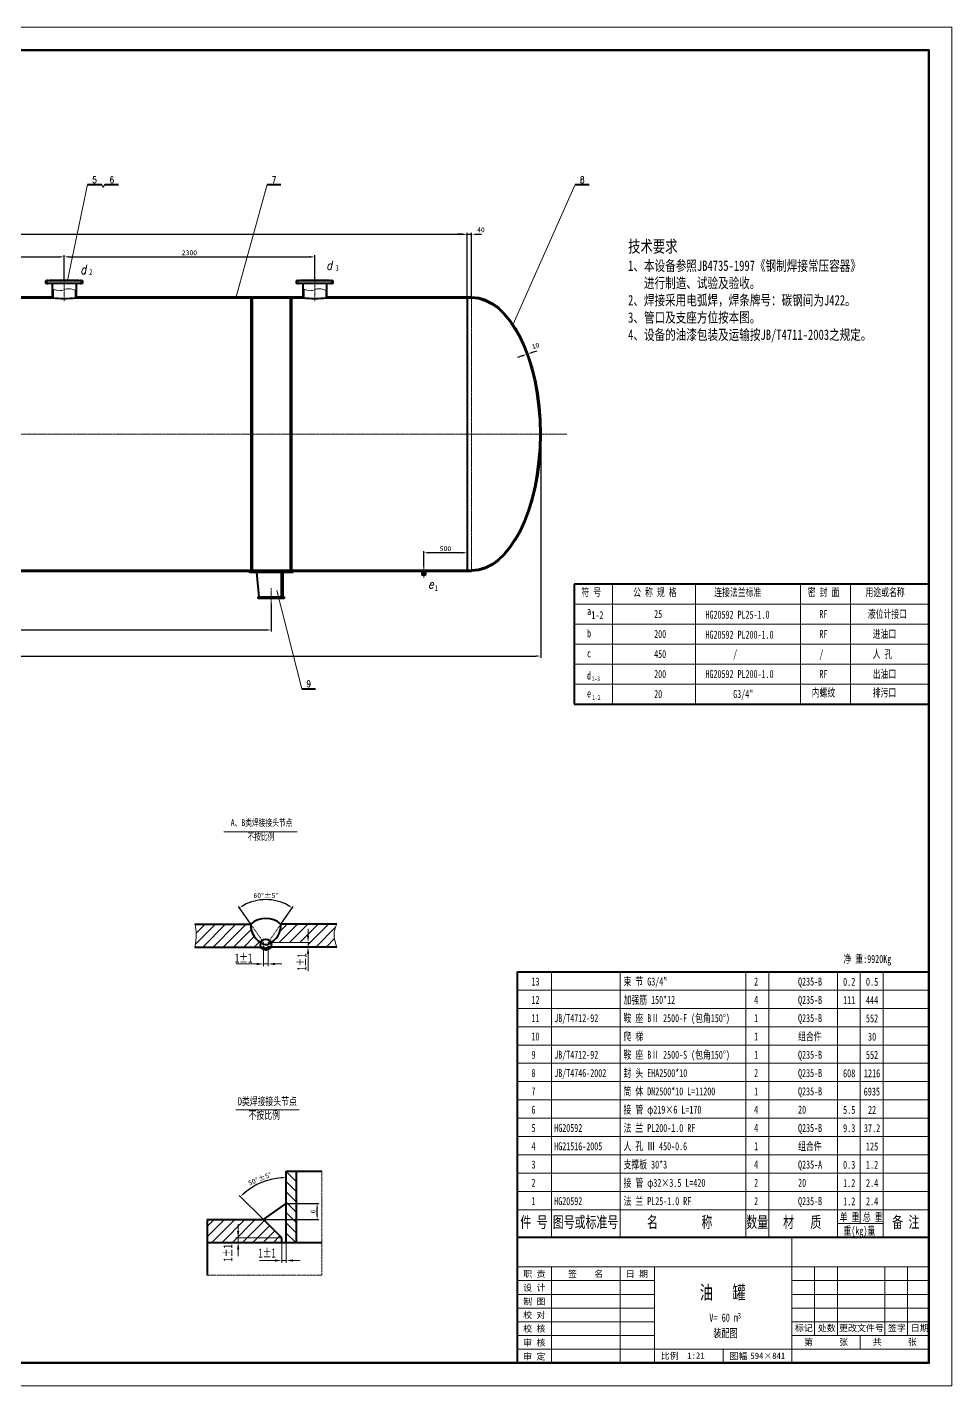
# Model space of a CAD drawing. Extents: x 588 to 46142, y -1551 to 12474.
# Drawn here: x 37655 to 46142, y 0 to 12474 of the extents above; entities that cross this region are included whole.
import ezdxf
from ezdxf.enums import TextEntityAlignment as Align

# ---------------------------------------------------------------- set-up
doc = ezdxf.new("R2010")
doc.units = 0
doc.header["$LTSCALE"] = 10
doc.header["$PDMODE"] = 1
for name, pattern in [('JXX-L', [2.9499999999999997, 1.9, -0.25, 0.15, -0.25, 0.15, -0.25]), ('XX-L', [1.25, 0.75, -0.5]), ('ZXX-L', [3.28, 2.5, -0.3, 0.18, -0.3]), ('ZXX-S', [1.2699999999999998, 0.75, -0.2, 0.12, -0.2])]:
    doc.linetypes.add(name, pattern=pattern)
doc.layers.get('Defpoints').update_dxf_attribs({"linetype": 'CONTINUOUS'})
for name, color, linetype, lineweight in [('A 粗实线', 1, 'CONTINUOUS', 40), ('B 细实线', 7, 'CONTINUOUS', 18), ('C 文 字', 2, 'CONTINUOUS', 20), ('D 短中心线', 3, 'ZXX-S', 18), ('E 长中心线', 3, 'ZXX-L', 18), ('G 长虚线', 6, 'XX-L', 20), ('I 长双点线', 3, 'JXX-L', 18), ('J 标注尺寸', 2, 'CONTINUOUS', 18)]:
    doc.layers.add(name, color=color, linetype=linetype, lineweight=lineweight)
doc.styles.add('HZTXT', font='SIMFANG.TTF', dxfattribs={"width": 0.75})
doc.styles.add('ITALICT', font='ITALICT.shx', dxfattribs={"width": 0.7})
doc.styles.add('ROMANC', font='romanc', dxfattribs={"width": 0.7, "height": 6})
doc.styles.get("Standard").update_dxf_attribs({"font": 'SIMFANG.TTF'})
doc.styles.add('style2', font='SIMFANG.TTF', dxfattribs={"width": 0.7})
doc.styles.add('标题中文', font='SIMFANG.TTF', dxfattribs={"width": 0.7})
doc.dimstyles.new('通用标注4.0', dxfattribs={"dimscale": 15, "dimtxt": 3, "dimasz": 3, "dimexe": 1, "dimexo": 0, "dimgap": 1, "dimtad": 1, "dimdec": 0, "dimzin": 0, "dimdsep": 46, "dimtxsty": 'Standard', "dimcen": 0, "dimadec": 0, "dimazin": 0, "dimtfac": 0.375, "dimtdec": 0, "dimtmove": 2, "dimatfit": 3, "dimfxl": 0, "dimtzin": 0, "dimarcsym": 0})

# ---------------------------------------------------------------- blocks, each defined once
blk = doc.blocks.new('*D97')
at = {"layer": 'C 文 字', "color": 0, "lineweight": -2}
for p, q in [((30494.2648432556, 10170.9082317295), (30494.2648432556, 10587.12786430657)), ((30539.2648432556, 10572.12786430657), (41649.2648432556, 10572.12786430657)), ((41694.2648432556, 9890.936882078684), (41694.2648432556, 10587.12786430657))]:
    blk.add_line(p, q, dxfattribs=at)
at = {"layer": 'C 文 字', "color": 0}
for points in [[(30539.2648432556, 10579.62786430657), (30539.2648432556, 10564.62786430657), (30494.2648432556, 10572.12786430657)], [(41649.2648432556, 10579.62786430657), (41649.2648432556, 10564.62786430657), (41694.2648432556, 10572.12786430657)]]:
    blk.add_solid(points, dxfattribs=at)
at = {"layer": 'Defpoints', "color": 0}
for p in [(41694.2648432556, 10572.12786430657), (30494.2648432556, 10170.9082317295), (41694.2648432556, 9890.936882078684)]:
    blk.add_point(p, dxfattribs=at)
at = {"layer": 'C 文 字', "color": 0, "insert": (36094.2648432556, 10609.62786430657), "char_height": 45, "attachment_point": 5}
blk.add_mtext('11200', dxfattribs=at)
blk = doc.blocks.new('*D99')
at = {"layer": 'C 文 字', "color": 0, "lineweight": -2}
for p, q in [((29819.2648432556, 8738.165726899086), (29819.2648432556, 6685.192278509268)), ((42369.2648432556, 8738.165726905398), (42369.2648432556, 6685.192278509268)), ((29864.2648432556, 6700.192278509268), (42324.2648432556, 6700.192278509268))]:
    blk.add_line(p, q, dxfattribs=at)
at = {"layer": 'C 文 字', "color": 0}
for points in [[(29864.2648432556, 6707.692278509268), (29864.2648432556, 6692.692278509268), (29819.2648432556, 6700.192278509268)], [(42324.2648432556, 6707.692278509268), (42324.2648432556, 6692.692278509268), (42369.2648432556, 6700.192278509268)]]:
    blk.add_solid(points, dxfattribs=at)
at = {"layer": 'Defpoints', "color": 0}
for p in [(29819.2648432556, 8738.165726899086), (42369.2648432556, 8738.165726905398), (42369.2648432556, 6700.192278509268)]:
    blk.add_point(p, dxfattribs=at)
at = {"layer": 'C 文 字', "color": 0, "insert": (36094.2648432556, 6737.692278509268), "char_height": 45, "attachment_point": 5}
blk.add_mtext('12550', dxfattribs=at)
blk = doc.blocks.new('*D102')
at = {"layer": 'C 文 字', "color": 0, "lineweight": -2}
for p, q in [((32294.2648432556, 7116.165726904136), (32294.2648432556, 6924.800596426714)), ((39894.2648432556, 7180.076071893454), (39894.2648432556, 6924.800596426714)), ((32339.2648432556, 6939.800596426714), (39849.2648432556, 6939.800596426714))]:
    blk.add_line(p, q, dxfattribs=at)
at = {"layer": 'C 文 字', "color": 0}
for points in [[(32339.2648432556, 6947.300596426714), (32339.2648432556, 6932.300596426714), (32294.2648432556, 6939.800596426714)], [(39849.2648432556, 6947.300596426714), (39849.2648432556, 6932.300596426714), (39894.2648432556, 6939.800596426714)]]:
    blk.add_solid(points, dxfattribs=at)
at = {"layer": 'Defpoints', "color": 0}
for p in [(32294.2648432556, 7116.165726904136), (39894.2648432556, 7180.076071893454), (39894.2648432556, 6939.800596426714)]:
    blk.add_point(p, dxfattribs=at)
at = {"layer": 'C 文 字', "color": 0, "insert": (36094.2648432556, 6977.300596426714), "char_height": 45, "attachment_point": 5}
blk.add_mtext('7600', dxfattribs=at)
blk = doc.blocks.new('*D95')
at = {"layer": 'C 文 字', "color": 0, "lineweight": -2}
for p, q in [((35794.2648432556, 10148.16572690414), (35794.2648432556, 10380.20151030631)), ((35839.2648432556, 10365.20151030631), (37949.2648432556, 10365.20151030631)), ((37994.2648432556, 10148.16572690414), (37994.2648432556, 10380.20151030631))]:
    blk.add_line(p, q, dxfattribs=at)
at = {"layer": 'C 文 字', "color": 0}
for points in [[(35839.2648432556, 10372.70151030631), (35839.2648432556, 10357.70151030631), (35794.2648432556, 10365.20151030631)], [(37949.2648432556, 10372.70151030631), (37949.2648432556, 10357.70151030631), (37994.2648432556, 10365.20151030631)]]:
    blk.add_solid(points, dxfattribs=at)
at = {"layer": 'Defpoints', "color": 0}
for p in [(37994.2648432556, 10365.20151030631), (35794.2648432556, 10148.16572690414), (37994.2648432556, 10148.16572690414)]:
    blk.add_point(p, dxfattribs=at)
at = {"layer": 'C 文 字', "color": 0, "insert": (36894.2648432556, 10402.70151030631), "char_height": 45, "attachment_point": 5}
blk.add_mtext('2200', dxfattribs=at)
blk = doc.blocks.new('*D96')
at = {"layer": 'C 文 字', "color": 0, "lineweight": -2}
for p, q in [((37994.2648432556, 10148.16572690414), (37994.2648432556, 10380.20151030631)), ((38039.2648432556, 10365.20151030631), (40249.2648432556, 10365.20151030631)), ((40294.2648432556, 10164.61993326585), (40294.2648432556, 10380.20151030631))]:
    blk.add_line(p, q, dxfattribs=at)
at = {"layer": 'C 文 字', "color": 0}
for points in [[(38039.2648432556, 10372.70151030631), (38039.2648432556, 10357.70151030631), (37994.2648432556, 10365.20151030631)], [(40249.2648432556, 10372.70151030631), (40249.2648432556, 10357.70151030631), (40294.2648432556, 10365.20151030631)]]:
    blk.add_solid(points, dxfattribs=at)
at = {"layer": 'Defpoints', "color": 0}
for p in [(40294.2648432556, 10365.20151030631), (37994.2648432556, 10148.16572690414), (40294.2648432556, 10164.61993326585)]:
    blk.add_point(p, dxfattribs=at)
at = {"layer": 'C 文 字', "color": 0, "insert": (39144.2648432556, 10402.70151030631), "char_height": 45, "attachment_point": 5}
blk.add_mtext('2300', dxfattribs=at)
blk = doc.blocks.new('*D86')
at = {"layer": 'C 文 字', "color": 0, "lineweight": -2}
for p, q in [((41294.2648432556, 7521.406113434416), (41294.2648432556, 7663.418755125029)), ((41649.2648432556, 7648.418755125029), (41339.2648432556, 7648.418755125029)), ((41694.2648432556, 7690.815199258774), (41694.2648432556, 7633.418755125029))]:
    blk.add_line(p, q, dxfattribs=at)
at = {"layer": 'C 文 字', "color": 0}
for points in [[(41339.2648432556, 7655.918755125029), (41339.2648432556, 7640.918755125029), (41294.2648432556, 7648.418755125029)], [(41649.2648432556, 7655.918755125029), (41649.2648432556, 7640.918755125029), (41694.2648432556, 7648.418755125029)]]:
    blk.add_solid(points, dxfattribs=at)
at = {"layer": 'Defpoints', "color": 0}
for p in [(41294.2648432556, 7648.418755125029), (41694.2648432556, 7690.815199258774), (41294.2648432556, 7521.406113434416)]:
    blk.add_point(p, dxfattribs=at)
at = {"layer": 'C 文 字', "color": 0, "insert": (41494.2648432556, 7685.918755125029), "char_height": 45, "attachment_point": 5}
blk.add_mtext('500', dxfattribs=at)
blk = doc.blocks.new('*D88')
at = {"layer": 'C 文 字', "color": 0, "lineweight": -2}
for p, q in [((41649.2648432556, 10572.12786430657), (41604.2648432556, 10572.12786430657)), ((41694.2648432556, 10572.12786430657), (41694.2648432556, 10587.12786430657)), ((41694.2648432556, 10572.12786430657), (41734.2648432556, 10572.12786430657)), ((41734.2648432556, 9998.165726904135), (41734.2648432556, 10587.12786430657)), ((41779.2648432556, 10572.12786430657), (41824.2648432556, 10572.12786430657))]:
    blk.add_line(p, q, dxfattribs=at)
at = {"layer": 'C 文 字', "color": 0}
for points in [[(41649.2648432556, 10579.62786430657), (41649.2648432556, 10564.62786430657), (41694.2648432556, 10572.12786430657)], [(41779.2648432556, 10579.62786430657), (41779.2648432556, 10564.62786430657), (41734.2648432556, 10572.12786430657)]]:
    blk.add_solid(points, dxfattribs=at)
at = {"layer": 'Defpoints', "color": 0}
for p in [(41694.2648432556, 10572.12786430657), (41734.2648432556, 10572.12786430657), (41734.2648432556, 9998.165726904135)]:
    blk.add_point(p, dxfattribs=at)
at = {"layer": 'C 文 字', "color": 0, "insert": (41819.56136023374, 10613.36553422121), "char_height": 45, "attachment_point": 5}
blk.add_mtext('40', dxfattribs=at)
blk = doc.blocks.new('*D98')
at = {"layer": 'C 文 字', "color": 0, "lineweight": -2}
for p, q in [((42250.14248084438, 9443.843452316582), (42235.93790701306, 9485.267475440241)), ((42259.26227294998, 9446.970689859481), (42245.05769911865, 9488.394712983141)), ((42292.49011353817, 9488.802220450321), (42335.05703427557, 9503.398701496635)), ((42198.23647995776, 9456.482020814792), (42155.66955922035, 9441.885539768477)), ((42240.80340069516, 9471.078501861106), (42249.92319280076, 9474.205739404006))]:
    blk.add_line(p, q, dxfattribs=at)
at = {"layer": 'C 文 字', "color": 0}
for points in [[(42290.05736669712, 9495.896707239888), (42294.92286037922, 9481.707733660754), (42249.92319280076, 9474.205739404006)], [(42195.80373311671, 9463.57650760436), (42200.66922679881, 9449.387534025225), (42240.80340069516, 9471.078501861106)]]:
    blk.add_solid(points, dxfattribs=at)
at = {"layer": 'Defpoints', "color": 0}
for p in [(42249.92319280076, 9474.205739404006), (42250.14248084438, 9443.843452316582), (42259.26227294998, 9446.970689859481)]:
    blk.add_point(p, dxfattribs=at)
at = {"layer": 'C 文 字', "color": 0, "insert": (42321.94534677863, 9548.316646387955), "char_height": 45, "attachment_point": 5, "rotation": 18.927183591982036}
blk.add_mtext('10', dxfattribs=at)
blk = doc.blocks.new('*D108')
at = {"layer": 'Defpoints', "color": 0}
for p in [(39931.153082093, 4455.456255086317), (39706.90624298345, 4238.82819043217), (39984.17597582196, 4238.82819043217), (39824.54110940271, 4070.82819043217), (39866.54110940271, 4070.82819043217)]:
    blk.add_point(p, dxfattribs=at)
at = {"layer": 'J 标注尺寸', "color": 0, "lineweight": -2}
for p, q in [((39706.90624298345, 4238.82819043217), (39594.10490563513, 4399.925195524002)), ((39984.17597582196, 4238.82819043217), (40096.97731317029, 4399.925195524002))]:
    blk.add_line(p, q, dxfattribs=at)
blk.add_arc((39845.54110940271, 4040.837082290592), 423.3656437616715, 61.09290191373717, 118.9070980862629, dxfattribs=at)
at = {"layer": 'J 标注尺寸', "color": 0}
for points in [[(39644.85927343238, 4405.089754245168), (39636.92080005049, 4417.816915765515), (39602.70855218039, 4387.637914859667)], [(40054.16141875493, 4417.816915765515), (40046.22294537304, 4405.089754245168), (40088.37366662503, 4387.637914859667)]]:
    blk.add_solid(points, dxfattribs=at)
at = {"layer": 'J 标注尺寸', "color": 0, "insert": (39845.54110940271, 4501.702726052264), "char_height": 45, "attachment_point": 5}
blk.add_mtext('60°±5°', dxfattribs=at)
blk = doc.blocks.new('*D109')
at = {"layer": 'Defpoints', "color": 0}
for p in [(39879.12907398181, 1891.828877778797), (40033.20591896714, 1875.492114564442), (39823.20591896714, 1526.806264023611), (39991.20591896714, 1358.806264023611), (40033.20591896713, 1316.806264023613)]:
    blk.add_point(p, dxfattribs=at)
at = {"layer": 'J 标注尺寸', "color": 0, "lineweight": -2}
for p, q in [((40033.20591896714, 1875.492114564442), (40033.20591896714, 1927.113479241498)), ((39823.20591896714, 1526.806264023611), (39601.65354847949, 1748.358634511256))]:
    blk.add_line(p, q, dxfattribs=at)
blk.add_arc((40033.20591896714, 1316.806264023622), 595.3072152178768, 94.33208982403306, 130.6679101759674, dxfattribs=at)
at = {"layer": 'J 标注尺寸', "color": 0}
for points in [[(39987.95460480551, 1917.907317921061), (39988.52153897221, 1902.918035561634), (40033.20591896713, 1912.113479241498)], [(39650.35893888688, 1762.846500318934), (39640.16079867918, 1773.846406514176), (39612.2601501973, 1737.752032793458)]]:
    blk.add_solid(points, dxfattribs=at)
at = {"layer": 'J 标注尺寸', "color": 0, "insert": (39791.04108182217, 1901.443898188885), "char_height": 45, "attachment_point": 5, "rotation": 22.500000000000004}
blk.add_mtext('{\\f仿宋_GB2312|b0|i0|c134|p49;50°±5°}', dxfattribs=at)
blk = doc.blocks.new('*D110')
at = {"layer": 'Defpoints', "color": 0}
for p in [(40033.20591896714, 1673.849847047634), (40316.30674588725, 1673.849847047634), (39823.20591896715, 1526.806264023611)]:
    blk.add_point(p, dxfattribs=at)
at = {"layer": 'J 标注尺寸', "color": 0, "lineweight": -2}
for p, q in [((40033.20591896714, 1673.849847047634), (40331.30674588725, 1673.849847047634)), ((40316.30674588725, 1571.806264023611), (40316.30674588725, 1628.849847047634)), ((39823.20591896715, 1526.806264023611), (40331.30674588725, 1526.806264023611))]:
    blk.add_line(p, q, dxfattribs=at)
at = {"layer": 'J 标注尺寸', "color": 0}
for points in [[(40308.80674588725, 1628.849847047634), (40323.80674588725, 1628.849847047634), (40316.30674588725, 1673.849847047634)], [(40308.80674588725, 1571.806264023611), (40323.80674588725, 1571.806264023611), (40316.30674588725, 1526.806264023611)]]:
    blk.add_solid(points, dxfattribs=at)
at = {"layer": 'J 标注尺寸', "color": 0, "insert": (40278.80674588725, 1600.328055535629), "char_height": 45, "attachment_point": 5, "rotation": 90}
blk.add_mtext('6', dxfattribs=at)

msp = doc.modelspace()

# ---------------------------------------------------------------- hatches: boundary and pattern name
at = {"layer": 'J 标注尺寸'}
h = msp.add_hatch(dxfattribs=at)
h.set_pattern_fill('ANSI31', color=256, scale=21, style=0)
h.set_pattern_definition([(45, (-24284.40919875693, -82435.10138897515), (-47.14634463561305, 47.14634463561305), [])])
edge = h.paths.add_edge_path()
edge.add_arc((39845.54110940271, 4051.138959399505), 50.61785230034638, 180, 206.1529425672991, ccw=False)
edge.add_arc((39845.54110940271, 4051.138959399505), 50.61785230034639, 158.9896631412668, 180, ccw=False)
edge.add_arc((39897.05476190577, 4231.920065323988), 190.2739641697237, 177.919350547366, 238.729860753278, ccw=False)
edge.add_line((39706.90624298345, 4238.82819043217), (39194.54110940271, 4238.82819043217))
edge.add_spline(control_points=[(39194.54110940271, 4238.82819043217), (39199.84621774088, 4207.194224203884), (39211.56529922235, 4137.314213433014), (39200.56285800214, 4067.20156173393), (39194.54110940271, 4028.82819043217)], knot_values=[0, 0, 0, 0, 4.553085131909655, 10.0578484456397, 10.0578484456397, 10.0578484456397, 10.0578484456397], degree=3, periodic=0)
edge.add_line((39194.54110940271, 4028.82819043217), (39800.10547845533, 4028.82819043217))
edge = h.paths.add_edge_path()
edge.add_line((40232.95601255025, 4070.82819043217), (40232.95601255025, 4028.82819043217))
edge.add_line((40232.95601255025, 4028.82819043217), (40253.95601255025, 4028.82819043217))
edge.add_line((40253.95601255025, 4028.82819043217), (40496.5411094027, 4028.82819043217))
edge.add_spline(control_points=[(40496.54110940271, 4028.82819043217), (40481.55716300261, 4075.923621730917), (40458.73116245217, 4147.667093847223), (40486.87281924539, 4215.517606738527), (40496.54110940271, 4238.82819043217)], knot_values=[0, 0, 0, 0, 6.737565344485811, 10.26376270678672, 10.26376270678672, 10.26376270678672, 10.26376270678672], degree=3, periodic=0)
edge.add_line((40496.54110940271, 4238.82819043217), (39984.17597582196, 4238.82819043217))
edge.add_arc((39794.02745689964, 4231.920065323988), 190.2739641697237, -57.84712910257002, 2.0806494526340202, ccw=False)
edge.add_line((39895.28746521833, 4070.82819043217), (40232.95601255025, 4070.82819043217))
h = msp.add_hatch(dxfattribs=at)
h.set_pattern_fill('ANSI31', color=256, scale=21, angle=90, style=0)
h.set_pattern_definition([(135, (-28108.99845966372, -99615.89290989228), (-47.14634463561305, -47.14634463561305), [])])
h.paths.add_polyline_path([(40127.70591896714, 1971.506812113196), (40033.20591896714, 1971.506812113196), (40033.20591896714, 1316.806264023611), (40127.70591896714, 1316.806264023611)])
h = msp.add_hatch(dxfattribs=at)
h.set_pattern_fill('ANSI31', color=256, scale=21, style=0)
h.set_pattern_definition([(45, (-28108.99845966372, -99615.89290989228), (-47.14634463561305, 47.14634463561305), [])])
h.paths.add_polyline_path([(39307.93435633552, 1526.806264023611), (39307.93435633552, 1316.806264023611), (39591.07875156344, 1316.806264023611), (39591.07875156344, 1358.806264023611), (39991.20591896715, 1358.806264023611), (39823.20591896715, 1526.806264023611)])
h.paths.add_polyline_path([(39991.20591896714, 1316.806264023611), (39991.20591896714, 1358.806264023611), (39591.07875156344, 1358.806264023611), (39591.07875156344, 1316.806264023611)])

# ---------------------------------------------------------------- linework, layer by layer
at = {"layer": 'A 粗实线'}
for p, q in [((38209.2543633802, 11028.3820340666), (38335.62574737654, 11028.3820340666)), ((38367.53816772217, 11028.3820340666), (38493.90955171851, 11028.3820340666)), ((39856.73560282239, 11028.3820340666), (39983.10698681873, 11028.3820340666)), ((42685.65853550448, 11028.3820340666), (42812.02991950082, 11028.3820340666)), ((38164.2648432556, 10145.16572690414), (37824.2648432556, 10145.16572690414)), ((37824.2648432556, 10145.16572690414), (37824.2648432556, 10121.16572690414)), ((38164.2648432556, 10121.16572690414), (37824.2648432556, 10121.16572690414)), ((38128.2648432556, 10148.16572690414), (37860.2648432556, 10148.16572690414)), ((37860.2648432556, 10148.16572690414), (37860.2648432556, 10148.16572690414)), ((37860.2648432556, 10145.16572690414), (37860.2648432556, 10148.16572690414)), ((37884.7648432556, 10121.16572690414), (37884.7648432556, 9988.165726904135)), ((38103.7648432556, 10121.16572690414), (38103.7648432556, 9988.165726904135)), ((38128.2648432556, 10145.16572690414), (38128.2648432556, 10148.16572690414)), ((38164.2648432556, 10121.16572690414), (38164.2648432556, 10145.16572690414)), ((40464.2648432556, 10145.16572690414), (40124.2648432556, 10145.16572690414)), ((40124.2648432556, 10145.16572690414), (40124.2648432556, 10121.16572690414)), ((40464.2648432556, 10121.16572690414), (40124.2648432556, 10121.16572690414)), ((40428.2648432556, 10148.16572690414), (40160.2648432556, 10148.16572690414)), ((40160.2648432556, 10148.16572690414), (40160.2648432556, 10148.16572690414)), ((40160.26484325559, 10145.16572690408), (40160.26484325559, 10148.16572690408)), ((40184.7648432556, 10121.16572690414), (40184.7648432556, 9988.165726904135)), ((40403.7648432556, 10121.16572690414), (40403.7648432556, 9988.165726904135)), ((40428.2648432556, 10145.16572690414), (40428.2648432556, 10148.16572690414)), ((40464.2648432556, 10121.16572690414), (40464.2648432556, 10145.16572690414)), ((35903.7648432556, 9998.165726904137), (37884.76484325559, 9998.165726904137)), ((35903.7648432556, 9988.165726904137), (37884.76484325559, 9988.165726904137)), ((37890.7648432556, 10070.05763710042), (37890.7648432556, 9987.652659831318)), ((38097.76484325559, 10057.74506399514), (38097.7648432556, 9988.165726904135)), ((38103.76484325559, 9998.165726904137), (40184.7648432556, 9998.165726904137)), ((38103.76484325559, 9988.165726904137), (40184.7648432556, 9988.165726904137)), ((39708.26484325559, 9988.165726904135), (39708.2648432556, 7488.165726904135)), ((39720.26484325559, 9988.165726904135), (39720.26484325559, 7488.165726904135)), ((40068.26484325561, 9988.165726904135), (40068.26484325562, 7488.165726904135)), ((40080.26484325561, 9988.165726904135), (40080.2648432556, 7488.165726904135)), ((40190.7648432556, 10070.05763710042), (40190.7648432556, 9987.652659831318)), ((40397.76484325559, 10057.74506399514), (40397.7648432556, 9988.165726904135)), ((40403.7648432556, 9998.165726904137), (41734.2648432556, 9998.165726904135)), ((40403.7648432556, 9988.165726904137), (41734.2648432556, 9988.165726904135)), ((41694.2648432556, 9998.165726904135), (41694.2648432556, 7478.165726904135)), ((39708.2648432556, 9838.165726904115), (39720.26484325558, 9838.165726904115)), ((40068.2648432556, 9838.165726904117), (40080.26484325558, 9838.165726904117)), ((39708.2648432556, 7638.165726904113), (39720.26484325558, 7638.165726904113)), ((40068.2648432556, 7638.165726904112), (40080.26484325558, 7638.165726904112)), ((30454.2648432556, 7488.165726904135), (41734.2648432556, 7488.165726904135)), ((41278.26484325559, 7488.165726904135), (41278.26484325559, 7443.165726904135)), ((41287.78166814966, 7488.165726904135), (41287.78166814966, 7443.165726904135)), ((41300.74801836154, 7488.165726904135), (41300.74801836153, 7443.165726904135)), ((41310.2648432556, 7488.165726904135), (41310.26484325559, 7443.165726904135)), ((30910.2648432556, 7478.165726904135), (41278.2648432556, 7478.165726904135)), ((39694.2648432556, 7466.165726904135), (39694.2648432556, 7478.165726904135)), ((40094.2648432556, 7466.165726904135), (39694.2648432556, 7466.165726904135)), ((39784.2648432556, 7244.165726904135), (39762.5148432556, 7466.165726904135)), ((39988.2648432556, 7244.165726904135), (39988.2648432556, 7466.165726904135)), ((40004.2648432556, 7244.165726904135), (40004.2648432556, 7466.165726904135)), ((40094.2648432556, 7478.165726904135), (40094.2648432556, 7466.165726904135)), ((41310.2648432556, 7443.165726904135), (41278.2648432556, 7443.165726904135)), ((41310.2648432556, 7478.165726904135), (41734.2648432556, 7478.165726904135)), ((45932.47269522337, 7360.099990998238), (42677.2342946846, 7360.099990998231)), ((42677.2342946846, 7360.099990998231), (42677.2342946846, 6257.955990998234)), ((39774.2648432556, 7228.165726904135), (39774.2648432556, 7244.165726904135)), ((39774.2648432556, 7244.165726904135), (40014.2648432556, 7244.165726904135)), ((40014.2648432556, 7244.165726904135), (40014.2648432556, 7228.165726904135)), ((40014.2648432556, 7228.165726904135), (39774.2648432556, 7228.165726904135)), ((40175.39404862587, 6400.491056141588), (40301.7654326222, 6400.491056141588)), ((42677.2342946846, 6257.955990998234), (45932.47269522341, 6257.955990998234)), ((39194.54110940271, 4238.82819043217), (39706.90624298345, 4238.82819043217)), ((40496.54110940271, 4238.82819043217), (39984.17597582196, 4238.82819043217)), ((39194.54110940271, 4028.82819043217), (39824.54110940271, 4028.82819043217)), ((40496.54110940271, 4028.82819043217), (39866.54110940271, 4028.82819043217)), ((42152.47269522337, 3801), (42152.47269522338, 1365)), ((42152.47269522338, 3801), (45932.47269522338, 3801)), ((40033.20591896714, 1971.506812113196), (40357.93856011862, 1971.506812113196)), ((40033.20591896714, 1316.806264023611), (40033.20591896714, 1971.506812113196)), ((40127.70591896714, 1316.806264023611), (40127.70591896714, 1971.506812113196)), ((39823.20591896715, 1526.806264023611), (40033.20591896714, 1673.849847047634)), ((39307.93435633552, 1526.806264023611), (39307.93435633552, 1014.806874675802)), ((39307.93435633552, 1526.806264023611), (39823.20591896715, 1526.806264023611)), ((39991.20591896715, 1358.806264023611), (39823.20591896715, 1526.806264023611)), ((39307.93435633552, 1316.806264023611), (40033.20591896714, 1316.806264023611)), ((39991.20591896714, 1316.806264023611), (39991.20591896714, 1358.806264023611)), ((40033.20591896714, 1316.806264023611), (40357.93856011862, 1316.806264023611)), ((42152.47269522338, 1365), (45932.47269522338, 1365))]:
    msp.add_line(p, q, dxfattribs=at)
at = {"layer": 'A 粗实线', "color": 1}
msp.add_line((42152.47269522338, 1365), (42152.47269522338, 210), dxfattribs=at)
at = {"layer": 'A 粗实线', "color": 5, "lineweight": 120}
msp.add_lwpolyline([(29006.47269522341, 210), (45932.47269522341, 210), (45932.47269522341, 12264), (29006.47269522341, 12264)], close=True, dxfattribs=at)
at = {"layer": 'A 粗实线'}
msp.add_circle((39845.54110940271, 4051.138959399505), 50.61785230034639, dxfattribs=at)
for centre, radius, start, end in [((37994.2648432556, 11233.36039040062), 1250.000000000053, 264.9744482047072, 275.0255517952928), ((40294.2648432556, 11233.36039040062), 1250.000000000053, 264.9744482047072, 275.0255517952928), ((39845.54110940271, 4083.490049765184), 208.2055814164462, 48.25199659378264, 131.7480034062174), ((39897.05476190578, 4231.920065323988), 190.2739641697237, 177.9193505474096, 247.5980844388667), ((39794.02745689964, 4231.920065323988), 190.2739641697237, 292.4019155611333, 2.080649452590411), ((39845.54110940271, 4098.882057010227), 47.74309761071785, 243.905423783835, 296.094576216165), ((39845.54110940271, 4042.271477750029), 24.93435328840111, 212.6256054317578, 327.3743945682241)]:
    msp.add_arc(centre, radius, start, end, dxfattribs=at)
at = {"layer": 'A 粗实线', "extrusion": (0, 0, -1)}
for major_axis, ratio in [((-2.706999978505251e-12, -1260), 0.503968253968254), ((-2.728484105318786e-12, -1250), 0.5)]:
    msp.add_ellipse((41734.2648432556, 8738.165726904135), major_axis=major_axis, ratio=ratio, start_param=3.14159265358979, end_param=6.283185307179582, dxfattribs=at)
at = {"layer": 'A 粗实线'}
for points in [[(37884.7648432556, 9988.165726904135), (37874.7648432556, 9998.165726904135), (37884.7648432556, 10008.16572690414)], [(38103.7648432556, 9988.165726904135), (38113.7648432556, 9998.165726904135), (38103.7648432556, 10008.16572690414)], [(40184.7648432556, 9988.165726904135), (40174.7648432556, 9998.165726904135), (40184.7648432556, 10008.16572690414)], [(40403.7648432556, 9988.165726904135), (40413.7648432556, 9998.165726904135), (40403.7648432556, 10008.16572690414)]]:
    msp.add_solid(points, dxfattribs=at)
at = {"layer": 'B 细实线'}
for p, q in [((38335.62574737654, 11028.3820340666), (38351.58195754935, 11005.98257932165)), ((38367.53816772217, 11028.3820340666), (38351.58195754935, 11005.98257932165)), ((41283.97489538322, 7488.165726904135), (41283.97489538322, 7443.165726904135)), ((41304.55479112797, 7488.165726904135), (41304.55479112796, 7443.165726904135)), ((43026.4182946846, 7360.099990998231), (43026.4182946846, 6257.955990998234)), ((43789.54118933737, 7360.099990998231), (43789.5411893374, 6257.955990998234)), ((44753.00373060364, 7360.099990998231), (44753.00373060369, 6257.955990998234)), ((45212.76797009372, 7360.099990998231), (45212.76797009374, 6257.955990998234)), ((45932.47269522337, 7176.409324331569), (42677.2342946846, 7176.409324331564)), ((45932.47269522338, 6992.718657664902), (42677.2342946846, 6992.718657664898)), ((45932.47269522339, 6809.027990998235), (42677.2342946846, 6809.027990998231)), ((45932.4726952234, 6625.337324331567), (42677.2342946846, 6625.337324331562)), ((45932.47269522341, 6441.6466576649), (42677.2342946846, 6441.646657664898)), ((42467.47269522338, 1365), (42467.47269522337, 3801)), ((43097.47269522338, 1365), (43097.47269522337, 3801)), ((44252.47269522338, 1365), (44252.47269522338, 3801)), ((44462.47269522338, 1365), (44462.47269522338, 3801)), ((45092.47269522338, 1365), (45092.47269522338, 3801)), ((45302.47269522338, 1491), (45302.47269522338, 3801)), ((45512.47269522338, 1365), (45512.47269522338, 3801)), ((42152.47269522338, 3633), (45932.47269522338, 3633)), ((42152.47269522338, 3465), (45932.47269522338, 3465)), ((42152.47269522338, 3297), (45932.47269522338, 3297)), ((42152.47269522338, 3129), (45932.47269522338, 3129)), ((42152.47269522338, 2961), (45932.47269522338, 2961)), ((42152.47269522338, 2793), (45932.47269522338, 2793)), ((42152.47269522338, 2625), (45932.47269522338, 2625)), ((42152.47269522338, 2457), (45932.47269522338, 2457)), ((42152.47269522338, 2289), (45932.47269522338, 2289)), ((42152.47269522338, 2121), (45932.47269522338, 2121)), ((42152.47269522338, 1953), (45932.47269522338, 1953)), ((42152.47269522338, 1785), (45932.47269522338, 1785)), ((42152.47269522338, 1617), (45932.47269522338, 1617)), ((45092.47269522338, 1491), (45512.47269522338, 1491)), ((44672.47269522338, 1365), (44672.47269522338, 210)), ((42152.47269522338, 1092), (45932.47269522338, 1092)), ((42467.47269522338, 1092), (42467.47269522338, 210)), ((43097.47269522338, 1092), (43097.47269522338, 210)), ((43412.47269522338, 1092), (43412.47269522338, 210)), ((44882.47269522338, 1092), (44882.47269522338, 462)), ((45092.47269522338, 1092), (45092.47269522338, 462)), ((45526.04646959183, 1092), (45526.04646959183, 462)), ((45736.04646959183, 1092), (45736.04646959183, 462)), ((42152.47269522338, 966), (43412.47269522338, 966)), ((44672.47269522338, 966), (45932.47269522338, 966)), ((42152.47269522338, 840), (43412.47269522338, 840)), ((44672.47269522338, 840), (45932.47269522338, 840)), ((42152.47269522338, 714), (43412.47269522338, 714)), ((44672.47269522338, 714), (45932.47269522338, 714)), ((42152.47269522338, 588), (43412.47269522338, 588)), ((44672.47269522338, 588), (45932.47269522338, 588)), ((42152.47269522338, 462), (43412.47269522338, 462)), ((44672.47269522338, 462), (45932.47269522338, 462)), ((45302.47269522338, 336), (45302.47269522338, 462)), ((42152.47269522338, 336), (45932.47269522338, 336)), ((44042.47269522338, 336), (44042.47269522338, 210))]:
    msp.add_line(p, q, dxfattribs=at)
msp.add_lwpolyline([(28481.47269522341, 0), (46142.47269522341, 0), (46142.47269522341, 12474), (28481.47269522341, 12474)], close=True, dxfattribs=at)
for points in [[(38103.7648432556, 10054.77635054778, 0.05139402551907525), (38065.90038326738, 10069.62156410999, 0.07475553963115805), (38038.0648432556, 10073.02635054778, 0.08917285935180991), (37994.2648432556, 10063.90135054778, -0.08917285935180991), (37950.4648432556, 10054.77635054778, -0.07475553963117045), (37922.62930324381, 10058.18113698558, -0.05139402551905915), (37884.7648432556, 10073.02635054778)], [(40403.7648432556, 10054.77635054778, 0.05139402551907525), (40365.90038326738, 10069.62156410999, 0.07475553963115805), (40338.0648432556, 10073.02635054778, 0.08917285935180991), (40294.2648432556, 10063.90135054778, -0.08917285935180991), (40250.4648432556, 10054.77635054778, -0.07475553963117045), (40222.62930324381, 10058.18113698558, -0.05139402551905915), (40184.7648432556, 10073.02635054778)]]:
    msp.add_lwpolyline(points, format="xyb", dxfattribs=at)
at = {"layer": 'C 文 字'}
for p, q in [((38023.52272817583, 10148.16572690414), (38209.2543633802, 11028.3820340666)), ((39572.01140459388, 9998.165726904137), (39856.73560282239, 11028.3820340666)), ((42114.94353754543, 9746.643575633492), (42685.65853550448, 11028.3820340666)), ((39946.14813104281, 7303.259685589714), (40175.39404862587, 6400.491056141588))]:
    msp.add_line(p, q, dxfattribs=at)
at = {"layer": 'D 短中心线'}
for p, q in [((37842.2648432556, 10157.16572690414), (37842.2648432556, 10109.16572690414)), ((37994.2648432556, 9956.945235372441), (37994.2648432556, 10174.32144143599)), ((38146.2648432556, 10157.16572690414), (38146.2648432556, 10109.16572690414)), ((40142.2648432556, 10157.16572690414), (40142.2648432556, 10109.16572690414)), ((40294.2648432556, 9956.945235372441), (40294.2648432556, 10174.32144143599)), ((40446.2648432556, 10157.16572690414), (40446.2648432556, 10109.16572690414)), ((41294.2648432556, 7521.406113434416), (41294.2648432556, 7422.047518143214)), ((39894.2648432556, 7324.165726904135), (39894.2648432556, 7116.165726904135))]:
    msp.add_line(p, q, dxfattribs=at)
at = {"layer": 'E 长中心线'}
for p, q in [((39714.2648432556, 7488.165726904134), (39714.26484325559, 9988.165726904135)), ((40074.2648432556, 7488.165726904134), (40074.26484325561, 9988.165726904135)), ((41734.2648432556, 9998.165726904135), (41734.2648432556, 7478.165726904135)), ((37061.39613404706, 8738.165726904135), (42609.2648432556, 8738.165726904135))]:
    msp.add_line(p, q, dxfattribs=at)
at = {"layer": 'G 长虚线'}
for p, q in [((39824.54110940271, 4070.82819043217), (39706.90624298345, 4238.82819043217)), ((39866.54110940271, 4070.82819043217), (39984.17597582196, 4238.82819043217)), ((39824.54110940271, 4028.82819043217), (39824.54110940271, 4070.82819043217)), ((39866.54110940271, 4028.82819043217), (39866.54110940271, 4070.82819043217))]:
    msp.add_line(p, q, dxfattribs=at)
at = {"layer": 'I 长双点线'}
for p, q in [((40357.93856011862, 1014.806874675802), (40357.93856011862, 1971.506812113196)), ((39307.93435633552, 1014.806874675802), (40357.93856011863, 1014.806874675802))]:
    msp.add_line(p, q, dxfattribs=at)
at = {"layer": 'J 标注尺寸'}
for p, q in [((39458.47526086774, 5086.383295492778), (40133.26313671683, 5086.383295492778)), ((40232.95601255025, 4133.82819043217), (40232.95601255025, 4196.82819043217)), ((39824.54110940271, 4028.82819043217), (39824.54110940271, 3852.004893703792)), ((39866.54110940271, 4070.82819043217), (40253.95601255025, 4070.82819043217)), ((39866.54110940271, 4028.82819043217), (40253.95601255025, 4028.82819043217)), ((39866.54110940271, 4028.82819043217), (39866.54110940271, 3852.004893703792)), ((40232.95601255025, 4070.82819043217), (40232.95601255025, 4028.82819043217)), ((39761.54110940271, 3873.004893703792), (39571.68332760599, 3873.004893703792)), ((39866.54110940271, 3873.004893703792), (39824.54110940271, 3873.004893703792)), ((39929.54110940271, 3873.004893703792), (39992.54110940271, 3873.004893703792)), ((40232.95601255025, 3965.82819043217), (40232.95601255025, 3805.933321543916)), ((39569.20037567121, 2533.68054368999), (40150.86080419096, 2533.68054368999)), ((39591.07875156344, 1421.806264023611), (39591.07875156344, 1484.806264023611)), ((39991.20591896715, 1358.806264023611), (39570.07875156344, 1358.806264023611)), ((39991.20591896715, 1316.806264023611), (39570.07875156344, 1316.806264023611)), ((39591.07875156344, 1358.806264023611), (39591.07875156344, 1316.806264023611)), ((39591.07875156344, 1253.806264023611), (39591.07875156344, 1190.806264023611)), ((39991.20591896714, 1316.806264023611), (39991.20591896714, 1129.785359177573)), ((40033.20591896714, 1316.806264023611), (40033.20591896714, 1129.785359177573)), ((39928.20591896714, 1150.785359177573), (39786.73791290213, 1150.785359177573)), ((40033.20591896714, 1150.785359177573), (39991.20591896714, 1150.785359177573)), ((40096.20591896714, 1150.785359177573), (40159.20591896714, 1150.785359177573))]:
    msp.add_line(p, q, dxfattribs=at)
for points in [[(39194.54110940271, 4238.82819043217), (39205.80015751373, 4143.87861710003), (39194.54110940271, 4028.82819043217)], [(40496.54110940271, 4238.82819043217), (40473.55205707411, 4168.436945312154), (40496.54110940271, 4028.82819043217)]]:
    msp.add_spline(points, degree=3, dxfattribs=at)
for points in [[(40222.45601255025, 4133.82819043217), (40243.45601255025, 4133.82819043217), (40232.95601255025, 4070.82819043217)], [(40222.45601255025, 3965.82819043217), (40243.45601255025, 3965.82819043217), (40232.95601255025, 4028.82819043217)], [(39761.54110940271, 3883.504893703792), (39761.54110940271, 3862.504893703792), (39824.54110940271, 3873.004893703792)], [(39929.54110940271, 3883.504893703792), (39929.54110940271, 3862.504893703792), (39866.54110940271, 3873.004893703792)], [(39580.57875156344, 1421.806264023611), (39601.57875156344, 1421.806264023611), (39591.07875156344, 1358.806264023611)], [(39580.57875156344, 1253.806264023611), (39601.57875156344, 1253.806264023611), (39591.07875156344, 1316.806264023611)], [(39928.20591896714, 1161.285359177573), (39928.20591896714, 1140.285359177573), (39991.20591896714, 1150.785359177573)], [(40096.20591896714, 1161.285359177573), (40096.20591896714, 1140.285359177573), (40033.20591896714, 1150.785359177573)]]:
    msp.add_solid(points, dxfattribs=at)

# ---------------------------------------------------------------- texts
at = {"layer": 'C 文 字'}
for s, height, style, width, p in [('5', 59.27644800000002, 'ROMANC', 0.8, (38273.82106651957, 11072.86307464121)), ('6', 59.27644800000002, 'ROMANC', 0.8, (38432.10487086154, 11072.86307464121)), ('7', 59.27644800000002, 'ROMANC', 0.8, (39921.30230596176, 11072.86307464122)), ('8', 59.27644800000002, 'ROMANC', 0.8, (42750.22523864385, 11072.86307464121)), ('9', 59.27644800000002, 'ROMANC', 0.8, (40239.96075176523, 6444.972096716206)), ('0.2', 73.5, 'HZTXT', 0.75, (45200.28414925763, 3709.281459866535)), ('0.5', 73.5, 'HZTXT', 0.75, (45410.28414925763, 3709.281459866534)), ('111', 73.5, 'HZTXT', 0.75, (45200.28414925763, 3541.281459866536)), ('444', 73.5, 'HZTXT', 0.75, (45410.28414925763, 3541.281459866536)), ('552', 73.5, 'HZTXT', 0.75, (45410.28414925763, 3373.281459866535)), ('30', 73.5, 'HZTXT', 0.75, (45410.28414925763, 3205.281459866536)), ('552', 73.5, 'HZTXT', 0.75, (45410.28414925763, 3037.281459866535)), ('608', 73.5, 'HZTXT', 0.75, (45200.28414925763, 2869.281459866535)), ('1216', 73.5, 'HZTXT', 0.75, (45410.28414925763, 2869.281459866535)), ('6935', 73.5, 'HZTXT', 0.75, (45408.22605355486, 2701.281459866534)), ('5.5', 73.5, 'HZTXT', 0.75, (45200.28414925763, 2533.281459866535)), ('22', 73.5, 'HZTXT', 0.75, (45410.28414925763, 2533.281459866535)), ('9.3', 73.5, 'HZTXT', 0.75, (45200.28414925763, 2365.281459866535)), ('37.2', 73.5, 'HZTXT', 0.75, (45410.28414925763, 2365.281459866535)), ('125', 73.5, 'HZTXT', 0.75, (45410.28414925763, 2197.281459866534)), ('0.3', 73.5, 'HZTXT', 0.75, (45200.28414925763, 2029.281459866535)), ('1.2', 73.5, 'HZTXT', 0.75, (45410.28414925763, 2029.281459866535)), ('1.2', 73.5, 'HZTXT', 0.75, (45200.28414925763, 1861.281459866534)), ('2.4', 73.5, 'HZTXT', 0.75, (45410.28414925763, 1861.281459866534)), ('1.2', 73.5, 'HZTXT', 0.75, (45200.28414925763, 1693.281459866534)), ('2.4', 73.5, 'HZTXT', 0.75, (45410.28414925763, 1693.281459866534))]:
    msp.add_text(s, height=height, dxfattribs=dict(at, style=style, width=width)).set_placement(p, align=Align.MIDDLE)
at = {"layer": 'C 文 字', "style": 'ITALICT', "width": 0.8}
for s, p in [('d', (38142.46950212446, 10207.38370814899)), ('d', (40399.3491136681, 10244.99226424194)), ('e', (41334.90968764726, 7318.967393349962))]:
    msp.add_text(s, height=84.00000026250001, dxfattribs=at).set_placement(p)
at = {"layer": 'C 文 字', "style": '标题中文', "oblique": 0.5}
msp.add_text('职 责', height=58.8, rotation=0.09586793859171834, dxfattribs=at).set_placement((42309.67412503379, 1027.818768077657), align=Align.MIDDLE_CENTER)
for s, p in [('签    名', (42781.24620316856, 1030.021861313654)), ('日 期', (43251.43856609771, 1028.773802287028)), ('设 计', (42309.67412503379, 901.818768077657)), ('制 图', (42309.67412503379, 775.818768077657)), ('校 对', (42309.67412503379, 652.0483648853442)), ('校 核', (42309.67412503379, 526.0483648853442)), ('标记', (44784.36507930329, 531.6364252522268)), ('处数', (44994.36507930329, 531.6364252522268)), ('更改文件号', (45312.7585228954, 531.6364252522268)), ('签字', (45637.93885367167, 531.6364252522268)), ('日期', (45847.93885367167, 531.6364252522268)), ('审 核', (42309.67412503379, 397.8188327205149)), ('第      张', (44988.14477964281, 403.6164733546265)), ('共      张', (45618.14477964281, 403.6164733546265)), ('审 定', (42309.67412503379, 271.818768077657)), ('比例', (43552.40368516892, 277.2350967519772)), ('1:21', (43793.5324306659, 277.2350967519772)), ('图幅', (44182.40368516892, 275.3416428047456)), ('594×841', (44453.10468439649, 275.3416428047456))]:
    msp.add_text(s, height=58.8, rotation=0.09586793859171834, dxfattribs=at).set_placement(p, align=Align.MIDDLE)
at = {"layer": 'C 文 字', "insert": (43170.55661455012, 10516.58834672187), "char_height": 110.88, "width": 5702.4, "attachment_point": 1, "style": 'HZTXT'}
msp.add_mtext('技术要求\\P{\\H0.8571x;1、本设备参照JB4735-1997《钢制焊接常压容器》\\P   进行制造、试验及验收。\\P2、焊接采用电弧焊，焊条牌号：碳钢间为J422。 \\P3、管口及支座方位按本图。\\P4、设备的油漆包装及运输按JB/T4711-2003之规定。\\P }', dxfattribs=at)
at = {"layer": 'J 标注尺寸', "style": '标题中文', "width": 0.7}
for s, height, p in [('2', 52.92000000000001, (38223.43432041121, 10199.46785231529)), ('3', 52.92000000000001, (40484.69993658952, 10235.81216061319)), ('1', 52.92000000000001, (41394.35533171092, 7296.634863647212)), ('1-2', 73.5, (42833.63269333038, 7038.850030597509)), ('1-3', 44.1, (42837.20160878963, 6469.613337875788)), ('1-2', 44.1, (42842.52195362739, 6297.149281958027)), ('净 重:9920Kg', 73.5, (45148.12687509827, 3882.387824982844)), ('13', 73.5, (42283.85849307483, 3675.000000000001)), ('束 节 G3/4"', 73.5, (43128.982565645, 3675)), ('2', 73.5, (44327.67833618671, 3675)), ('Q235-B', 73.5, (44731.18788378329, 3675)), ('12', 73.5, (42283.85849307483, 3507.000000000001)), ('加强筋 150*12', 73.5, (43128.982565645, 3507.000000000001)), ('4', 73.5, (44327.67833618671, 3507.000000000001)), ('Q235-B', 73.5, (44731.18788378329, 3507.000000000001)), ('11', 73.5, (42283.85849307483, 3339.000000000001)), ('JB/T4712-92', 73.5, (42492.74033444186, 3339.000000000001)), ('鞍 座 BⅡ 2500-F (包角150°)', 73.5, (43128.982565645, 3339.000000000001)), ('1', 73.5, (44327.67833618671, 3339.000000000001)), ('Q235-B', 73.5, (44731.18788378329, 3339.000000000001)), ('10', 73.5, (42283.85849307483, 3171.000000000001)), ('爬 梯 ', 73.5, (43128.982565645, 3171.000000000001)), ('组合件', 73.5, (44731.18788378329, 3171.000000000001)), ('1', 73.5, (44327.67833618671, 3171.000000000001)), ('9', 73.5, (42283.85849307483, 3003.000000000001)), ('JB/T4712-92', 73.5, (42492.74033444186, 3003.000000000001)), ('鞍 座 BⅡ 2500-S (包角150°)', 73.5, (43128.982565645, 3003.000000000001)), ('1', 73.5, (44327.67833618671, 3003.000000000001)), ('Q235-B', 73.5, (44731.18788378329, 3003.000000000001)), ('8', 73.5, (42283.85849307483, 2835.000000000001)), ('JB/T4746-2002', 73.5, (42492.74033444186, 2835.000000000001)), ('封 头 EHA2500*10 ', 73.5, (43128.982565645, 2835.000000000001)), ('2', 73.5, (44327.67833618671, 2835.000000000001)), ('Q235-B', 73.5, (44731.18788378329, 2835.000000000001)), ('筒 体 DN2500*10 L=11200', 73.5, (43128.982565645, 2667.000000000001)), ('7', 73.5, (42283.85849307483, 2667.000000000001)), ('1', 73.5, (44327.67833618671, 2667.000000000001)), ('Q235-B', 73.5, (44731.18788378329, 2667.000000000001)), ('6', 73.5, (42283.85849307483, 2499.000000000001)), ('接 管 φ219×6 L=170', 73.5, (43128.982565645, 2499.000000000001)), ('4', 73.5, (44327.67833618671, 2499.000000000001)), ('20', 73.5, (44731.18788378329, 2499.000000000001)), ('5', 73.5, (42283.85849307483, 2331.000000000001)), ('HG20592', 73.5, (42492.74033444186, 2331.000000000001)), ('法 兰 PL200-1.0 RF', 73.5, (43128.982565645, 2331.000000000001)), ('4', 73.5, (44327.67833618671, 2331.000000000001)), ('Q235-B', 73.5, (44731.18788378329, 2331.000000000001)), ('人 孔 Ⅲ 450-0.6', 73.5, (43128.982565645, 2163.000000000001)), ('组合件', 73.5, (44731.18788378329, 2163.000000000001)), ('4', 73.5, (42283.85849307483, 2163.000000000001)), ('HG21516-2005', 73.5, (42492.74033444186, 2163.000000000001)), ('1', 73.5, (44327.67833618671, 2163.000000000001)), ('3', 73.5, (42283.85849307483, 1995.000000000001)), ('支撑板 30*3', 73.5, (43128.982565645, 1995.000000000001)), ('4', 73.5, (44327.67833618671, 1995.000000000001)), ('Q235-A', 73.5, (44731.18788378329, 1995.000000000001)), ('2', 73.5, (42283.85849307483, 1827.000000000001)), ('接 管 φ32×3.5 L=420', 73.5, (43128.982565645, 1827.000000000001)), ('2', 73.5, (44327.67833618671, 1827.000000000001)), ('20', 73.5, (44731.18788378329, 1827.000000000001)), ('1', 73.5, (42283.85849307483, 1659.000000000001)), ('HG20592', 73.5, (42492.74033444186, 1659.000000000001)), ('法 兰 PL25-1.0 RF', 73.5, (43128.982565645, 1659.000000000001)), ('2', 73.5, (44327.67833618671, 1659.000000000001)), ('Q235-B', 73.5, (44731.18788378329, 1659.000000000001)), ('件 号', 104.958, (42181.26961705821, 1450.83673460617)), ('图号或标准号', 104.958, (42479.72257903359, 1450.83673460617)), ('名        称', 104.958, (43344.22467174654, 1450.83673460617)), ('数量', 104.958, (44255.80803461214, 1450.83673460617)), ('材   质', 104.958, (44593.85949952017, 1450.83673460617)), ('单 重', 73.5, (45113.28812099558, 1512.979720737992)), ('总 重', 73.5, (45326.9553462601, 1512.979720737992)), ('备 注', 104.958, (45594.49433345309, 1450.83673460617)), ('重(kg)量', 73.5, (45148.12687509827, 1386.979720737992)), ('油   罐', 125.9496, (43828.84024124179, 794.4459368986866)), ('V= 60 m', 75.56976, (43916.45068288464, 588.4580784964278)), ('3', 52.92000000000001, (44177.21504620052, 618.1573654311817)), ('装配图', 75.56976, (43952.96418342846, 445.9359327785437))]:
    msp.add_text(s, height=height, dxfattribs=at).set_placement(p)
at = {"layer": 'J 标注尺寸', "attachment_point": 1}
for s, insert, char_height, width, style in [(' 符 号', (42705.58949802929, 7322.646873161741), 73.5, 1396.736, '标题中文'), ('公 称 规 格', (43217.76475958069, 7322.646873161741), 73.5, 1396.736, '标题中文'), ('连接法兰标准', (43961.24096383483, 7322.646873161828), 73.5, 1396.736, '标题中文'), ('密 封 面', (44820.16626395195, 7322.646873161828), 73.5, 1396.736, '标题中文'), ('用途或名称', (45349.78401447267, 7322.646873161828), 73.5, 1396.736, '标题中文'), ('a', (42793.92341030225, 7151.25163398302), 73.5, 1676.0832, '标题中文'), ('25', (43410.18476576952, 7123.162804596699), 73.5, 1396.736, '标题中文'), ('HG20592 PL25-1.0', (43881.25380408706, 7116.802483216119), 73.5, 1396.736, '标题中文'), ('RF', (44926.81788915036, 7123.162804596699), 73.5, 1396.736, '标题中文'), ('液位计接口', (45371.1745098934, 7123.162804596699), 73.5, 1396.736, '标题中文'), ('b', (42793.92341030225, 6945.59610350456), 73.5, 1676.0832, '标题中文'), ('200', (43410.18476576952, 6939.472137930034), 73.5, 1396.736, '标题中文'), ('HG20592 PL200-1.0', (43881.25380408706, 6933.111816549452), 73.5, 1396.736, '标题中文'), ('RF', (44926.81788915036, 6939.472137930034), 73.5, 1396.736, '标题中文'), ('进油口', (45416.27772459824, 6939.472137930034), 73.5, 1396.736, '标题中文'), ('c', (42793.92341030225, 6761.905504282431), 73.5, 1676.0832, '标题中文'), ('450', (43410.18476576952, 6755.781471263364), 73.5, 1396.736, '标题中文'), ('/', (44135.63306051774, 6755.781471263364), 73.5, 1396.736, '标题中文'), ('/', (44926.81788915036, 6755.781471263364), 73.5, 1396.736, '标题中文'), ('人 孔', (45416.27772459824, 6755.781471263364), 73.5, 1396.736, '标题中文'), ('d ', (42793.92341030225, 6558.153393450371), 73.5, 1676.0832, '标题中文'), ('200', (43410.18476576952, 6572.090804596695), 73.5, 1396.736, '标题中文'), ('HG20592 PL200-1.0', (43881.25380408706, 6572.090804596695), 73.5, 1396.736, '标题中文'), ('RF', (44926.81788915036, 6572.090804596695), 73.5, 1396.736, '标题中文'), ('出油口', (45416.27772459824, 6572.090804596695), 73.5, 1396.736, '标题中文'), ('e', (42793.92341030225, 6394.074922906279), 73.5, 1676.0832, '标题中文'), ('20', (43410.18476576952, 6388.40013793003), 73.5, 1396.736, '标题中文'), ('G3/4"', (44135.63306051774, 6388.40013793003), 73.5, 1396.736, '标题中文'), ('内螺纹', (44856.52889505785, 6400.839675337656), 73.5, 1396.736, '标题中文'), ('排污口', (45416.27772459824, 6400.839675337656), 73.5, 1396.736, '标题中文'), ('A、B类焊接接头节点', (39522.74040423215, 5201.94727148206), 63, 1304.1, '标题中文'), ('不按比例', (39676.9776906949, 5073.542831188972), 63, 1304.1, '标题中文'), ('D{\\f仿宋_GB2312|b0|i0|c134|p49;类焊接接头节点}', (39589.13049950507, 2649.144255840127), 73.5, 1071, 'style2'), ('{\\f仿宋_GB2312|b0|i0|c134|p49;不按比例}', (39686.51247692012, 2522.934980861743), 73.5, 1071, 'style2')]:
    msp.add_mtext(s, dxfattribs=dict(at, insert=insert, char_height=char_height, width=width, style=style))
at = {"layer": 'J 标注尺寸', "char_height": 84, "attachment_point": 5, "style": 'style2'}
for insert in [(39641.50500927644, 3927.739571474274), (39856.65083128027, 1219.95979707235)]:
    msp.add_mtext('{\\f仿宋_GB2312|b0|i0|c134|p49;1±1}', dxfattribs=dict(at, insert=insert))
at = {"layer": 'J 标注尺寸', "char_height": 84, "attachment_point": 5, "rotation": 90, "style": 'style2'}
for insert in [(40174.06778963498, 3891.071571194946), (39496.57875156344, 1220.714823325637)]:
    msp.add_mtext('{\\f仿宋_GB2312|b0|i0|c134|p49;1±1}', dxfattribs=dict(at, insert=insert))

# ---------------------------------------------------------------- dimensions: what is measured, and where the dimension line sits
at = {"layer": 'C 文 字'}
for base, p1, p2, picture, middle in [((41694.2648432556, 10572.12786430657), (30494.2648432556, 10170.9082317295), (41694.2648432556, 9890.936882078684), '*D97', (36094.2648432556, 10609.62786430657)), ((37994.2648432556, 10365.20151030631), (35794.2648432556, 10148.16572690414), (37994.2648432556, 10148.16572690414), '*D95', (36894.2648432556, 10402.70151030631)), ((40294.2648432556, 10365.20151030631), (37994.2648432556, 10148.16572690414), (40294.2648432556, 10164.61993326585), '*D96', (39144.2648432556, 10402.70151030631)), ((42369.2648432556, 6700.192278509268), (29819.2648432556, 8738.165726899086), (42369.2648432556, 8738.165726905398), '*D99', (36094.2648432556, 6737.692278509268)), ((39894.2648432556, 6939.800596426714), (32294.2648432556, 7116.165726904136), (39894.2648432556, 7180.076071893454), '*D102', (36094.2648432556, 6977.300596426714))]:
    dim = msp.add_linear_dim(base=base, p1=p1, p2=p2, dimstyle='通用标注4.0', dxfattribs=at)
    dim.commit()
    dim.dimension.update_dxf_attribs({"geometry": picture, "text_midpoint": middle})
dim = msp.add_linear_dim(base=(41734.2648432556, 10572.12786430657), p1=(41694.2648432556, 10572.12786430657), p2=(41734.2648432556, 9998.165726904135), dimstyle='通用标注4.0', dxfattribs=at)
dim.commit()
dim.dimension.update_dxf_attribs({"geometry": '*D88', "text_midpoint": (41819.56136023374, 10613.36553422121), "dimtype": 160})
dim = msp.add_linear_dim(base=(42249.92319280076, 9474.205739404006), p1=(42250.14248084438, 9443.843452316582), p2=(42259.26227294998, 9446.970689859483), angle=18.927183591982043, dimstyle='通用标注4.0', dxfattribs=at)
dim.commit()
dim.dimension.update_dxf_attribs({"geometry": '*D98', "text_midpoint": (42321.94534677863, 9548.316646387955), "dimtype": 161})
dim = msp.add_linear_dim(base=(41294.2648432556, 7648.418755125029), p1=(41694.2648432556, 7690.815199258774), p2=(41294.2648432556, 7521.406113434416), text='500', dimstyle='通用标注4.0', dxfattribs=at)
dim.commit()
dim.dimension.update_dxf_attribs({"geometry": '*D86', "text_midpoint": (41494.2648432556, 7685.918755125029)})
at = {"layer": 'J 标注尺寸'}
for base, line1, line2, text, picture, middle in [((39931.153082093, 4455.456255086317), ((39824.54110940271, 4070.82819043217), (39706.90624298345, 4238.82819043217)), ((39866.54110940271, 4070.82819043217), (39984.17597582196, 4238.82819043217)), '60°±5°', '*D108', (39845.54110940271, 4501.702726052264)), ((39879.12907398181, 1891.828877778797), ((40033.20591896714, 1316.806264023611), (40033.20591896714, 1875.492114564442)), ((39991.20591896715, 1358.806264023611), (39823.20591896715, 1526.806264023611)), '{\\f仿宋_GB2312|b0|i0|c134|p49;50°±5°}', '*D109', (39791.04108182217, 1901.443898188882))]:
    dim = msp.add_angular_dim_2l(base=base, line1=line1, line2=line2, text=text, dimstyle='通用标注4.0', dxfattribs=at)
    dim.commit()
    dim.dimension.update_dxf_attribs({"geometry": picture, "text_midpoint": middle})
dim = msp.add_linear_dim(base=(40316.30674588725, 1673.849847047634), p1=(39823.20591896715, 1526.806264023611), p2=(40033.20591896714, 1673.849847047634), angle=90, text='6', dimstyle='通用标注4.0', dxfattribs=at)
dim.commit()
dim.dimension.update_dxf_attribs({"geometry": '*D110', "text_midpoint": (40278.80674588725, 1600.328055535629)})

doc.saveas('drawing.dxf')
